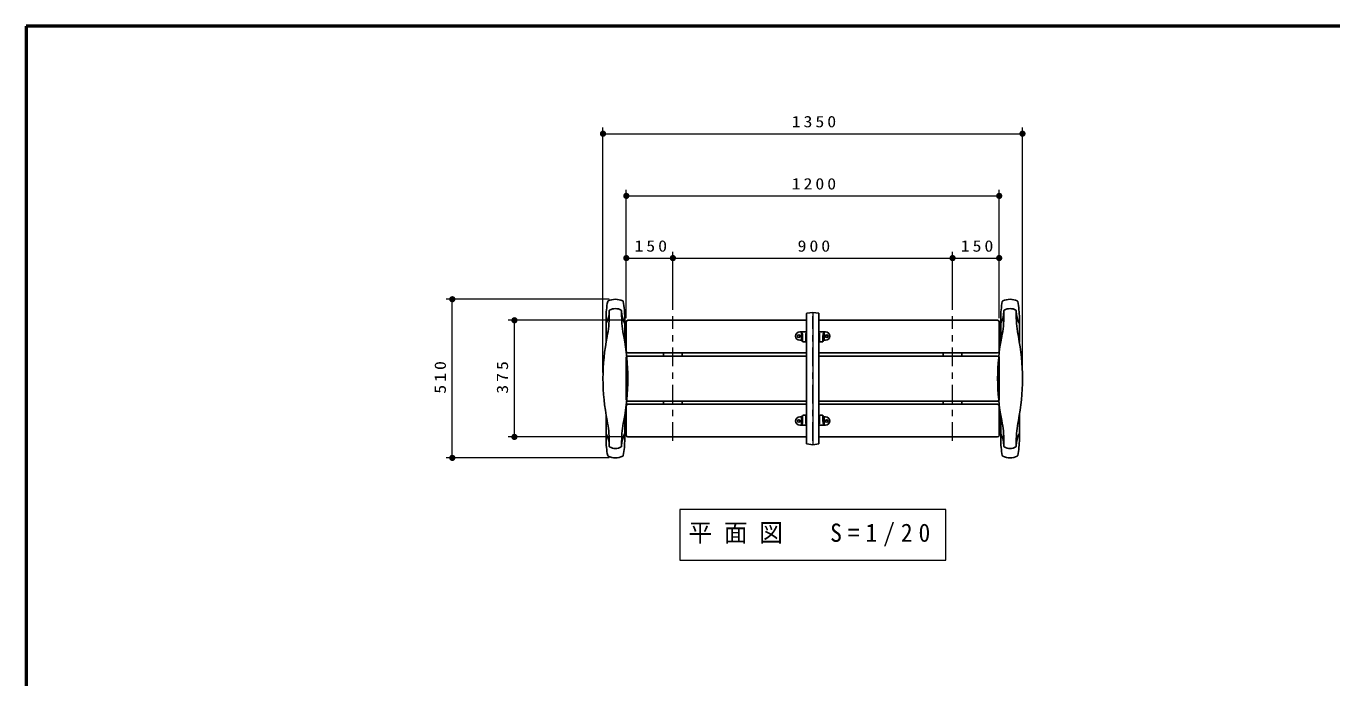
# Model space of a CAD drawing. Units: millimetres on the paper, scale 1:20. Extents: x -385 to 0, y 0 to 267.
# Drawn here: x -385 to -174.9, y 162.2 to 267 of the extents above; entities that cross this region are included whole.
import ezdxf

# ---------------------------------------------------------------- set-up
doc = ezdxf.new("R2010")
doc.units = ezdxf.units.MM
doc.linetypes.add('USER2', pattern=[6, 3, -1, 1, -1])
doc.layers.add('1_20', color=7, linetype='Continuous', lineweight=25)
doc.layers.add('LY_3', color=7, linetype='Continuous', lineweight=13)
doc.styles.add('ＭＳ ゴシック', font='')
doc.styles.get('ＭＳ ゴシック').set_extended_font_data('MS Gothic')

# ---------------------------------------------------------------- blocks, each defined once
blk = doc.blocks.new('filled_dot')
at = {"color": 0, "linetype": 'Continuous', "lineweight": -2, "const_width": 1.25}
blk.add_lwpolyline([(-0.625, 0, 1), (0.625, 0, 1)], format="xyb", close=True, dxfattribs=at)

msp = doc.modelspace()

# ---------------------------------------------------------------- linework, layer by layer
at = {"layer": '1_20', "lineweight": 13}
for p, q in [((-292.175, 211.329), (-292.175, 250.704)), ((-224.675, 211.329), (-224.675, 250.704)), ((-292.175, 249.704), (-224.675, 249.704)), ((-288.425, 220.033), (-288.425, 240.704)), ((-288.425, 239.704), (-228.425, 239.704)), ((-228.425, 220.033), (-228.425, 240.704)), ((-288.425, 229.704), (-280.925, 229.704)), ((-280.925, 221.357), (-280.925, 230.704)), ((-280.925, 229.704), (-235.925, 229.704)), ((-235.925, 221.357), (-235.925, 230.704)), ((-235.925, 229.704), (-228.425, 229.704)), ((-291.175, 223.083), (-317.425, 223.083)), ((-316.425, 197.574), (-316.425, 223.083)), ((-289.175, 219.704), (-307.425, 219.704)), ((-306.425, 200.954), (-306.425, 219.704)), ((-289.175, 200.954), (-307.425, 200.954)), ((-291.175, 197.574), (-317.425, 197.574)), ((-279.825, 189.257), (-279.825, 181.123)), ((-237.025, 189.257), (-279.825, 189.257)), ((-237.025, 181.123), (-237.025, 189.257)), ((-279.825, 181.123), (-237.025, 181.123))]:
    msp.add_line(p, q, dxfattribs=at)
at = {"layer": '1_20', "color": 4}
for p, q in [((-291.175, 221.185), (-291.175, 220.44)), ((-289.175, 221.185), (-289.175, 220.44)), ((-227.675, 221.185), (-227.675, 220.44)), ((-225.675, 221.185), (-225.675, 220.44)), ((-291.675, 220.068), (-291.675, 216.183)), ((-288.675, 220.068), (-288.675, 216.183)), ((-228.175, 220.068), (-228.175, 216.183)), ((-225.175, 220.068), (-225.175, 216.183)), ((-291.675, 200.59), (-291.675, 204.474)), ((-288.675, 200.59), (-288.675, 204.474)), ((-228.175, 200.59), (-228.175, 204.474)), ((-225.175, 200.59), (-225.175, 204.474)), ((-291.175, 199.472), (-291.175, 200.217)), ((-289.175, 199.472), (-289.175, 200.217)), ((-227.675, 199.472), (-227.675, 200.217)), ((-225.675, 199.472), (-225.675, 200.217))]:
    msp.add_line(p, q, dxfattribs=at)
at = {"layer": '1_20', "color": 110}
for p, q in [((-259.425, 199.872), (-259.425, 220.786)), ((-258.425, 220.979), (-259.382, 220.835)), ((-258.425, 220.979), (-257.467, 220.835)), ((-257.425, 220.786), (-257.425, 199.872)), ((-260.5, 217.829), (-259.425, 217.829)), ((-260.5, 216.479), (-260.185, 216.479)), ((-260.257, 217.717), (-260.257, 216.58)), ((-260.163, 216.465), (-260.066, 216.282)), ((-260.061, 216.804), (-260.061, 216.387)), ((-259.521, 216.329), (-259.521, 217.571)), ((-259.471, 217.621), (-259.425, 217.621)), ((-259.425, 217.186), (-259.471, 217.186)), ((-257.425, 217.829), (-256.35, 217.829)), ((-257.425, 217.621), (-257.379, 217.621)), ((-257.379, 217.186), (-257.425, 217.186)), ((-257.329, 216.329), (-257.329, 217.571)), ((-256.789, 216.804), (-256.789, 216.387)), ((-256.687, 216.465), (-256.783, 216.282)), ((-256.35, 216.479), (-256.664, 216.479)), ((-256.593, 217.717), (-256.593, 216.58)), ((-259.621, 216.229), (-259.978, 216.229)), ((-257.229, 216.229), (-256.872, 216.229)), ((-260.5, 204.179), (-260.185, 204.179)), ((-260.257, 202.94), (-260.257, 204.078)), ((-260.163, 204.192), (-260.066, 204.375)), ((-260.061, 203.854), (-260.061, 204.271)), ((-259.621, 204.429), (-259.978, 204.429)), ((-259.521, 204.329), (-259.521, 203.086)), ((-257.329, 204.329), (-257.329, 203.086)), ((-257.229, 204.429), (-256.872, 204.429)), ((-256.789, 203.854), (-256.789, 204.271)), ((-256.687, 204.192), (-256.783, 204.375)), ((-256.35, 204.179), (-256.664, 204.179)), ((-256.593, 202.94), (-256.593, 204.078)), ((-260.5, 202.829), (-259.425, 202.829)), ((-259.425, 203.472), (-259.471, 203.472)), ((-259.471, 203.036), (-259.425, 203.036)), ((-257.379, 203.472), (-257.425, 203.472)), ((-257.425, 203.036), (-257.379, 203.036)), ((-257.425, 202.829), (-256.35, 202.829)), ((-258.425, 199.679), (-259.382, 199.822)), ((-258.425, 199.679), (-257.467, 199.822))]:
    msp.add_line(p, q, dxfattribs=at)
at = {"layer": '1_20', "color": 110, "lineweight": 13}
msp.add_line((-258.425, 220.979), (-258.425, 199.679), dxfattribs=at)
at = {"layer": '1_20'}
for p, q in [((-288.425, 214.704), (-288.425, 219.454)), ((-288.175, 219.704), (-259.425, 219.704)), ((-257.425, 219.704), (-228.675, 219.704)), ((-228.425, 214.704), (-228.425, 219.454)), ((-288.175, 214.454), (-259.425, 214.454)), ((-282.425, 213.954), (-282.425, 214.454)), ((-279.425, 213.954), (-279.425, 214.454)), ((-257.425, 214.454), (-228.675, 214.454)), ((-237.425, 213.954), (-237.425, 214.454)), ((-234.425, 213.954), (-234.425, 214.454)), ((-288.425, 206.954), (-288.425, 213.704)), ((-288.175, 213.954), (-259.425, 213.954)), ((-257.425, 213.954), (-228.675, 213.954)), ((-228.425, 206.954), (-228.425, 213.704)), ((-288.425, 201.204), (-288.425, 205.954)), ((-288.175, 206.704), (-259.425, 206.704)), ((-288.175, 206.204), (-259.425, 206.204)), ((-282.425, 206.204), (-282.425, 206.704)), ((-279.425, 206.204), (-279.425, 206.704)), ((-257.425, 206.704), (-228.675, 206.704)), ((-257.425, 206.204), (-228.675, 206.204)), ((-237.425, 206.204), (-237.425, 206.704)), ((-234.425, 206.204), (-234.425, 206.704)), ((-228.425, 201.204), (-228.425, 205.954)), ((-288.175, 200.954), (-259.425, 200.954)), ((-257.425, 200.954), (-228.675, 200.954))]:
    msp.add_line(p, q, dxfattribs=at)
at = {"layer": '1_20', "linetype": 'USER2', "lineweight": 13}
for p, q in [((-280.925, 200.3), (-280.925, 220.357)), ((-258.425, 200.3), (-258.425, 220.357)), ((-235.925, 200.3), (-235.925, 220.357))]:
    msp.add_line(p, q, dxfattribs=at)
at = {"layer": '1_20', "color": 110}
for points in [[(-260.257, 217.717), (-260.219, 217.699), (-260.184, 217.676), (-260.154, 217.649), (-260.129, 217.616), (-260.112, 217.579), (-260.1, 217.537), (-260.092, 217.489), (-260.086, 217.433), (-260.081, 217.364), (-260.077, 217.288), (-260.073, 217.208), (-260.07, 217.126), (-260.068, 217.046), (-260.066, 216.97), (-260.064, 216.902), (-260.063, 216.843), (-260.062, 216.798), (-260.061, 216.769), (-260.061, 216.758), (-260.061, 216.768), (-260.061, 216.804)], [(-256.593, 217.717), (-256.63, 217.699), (-256.665, 217.676), (-256.695, 217.649), (-256.72, 217.616), (-256.738, 217.579), (-256.75, 217.537), (-256.758, 217.489), (-256.763, 217.433), (-256.768, 217.364), (-256.773, 217.288), (-256.776, 217.208), (-256.779, 217.126), (-256.782, 217.046), (-256.784, 216.97), (-256.786, 216.902), (-256.787, 216.843), (-256.788, 216.798), (-256.788, 216.769), (-256.789, 216.758), (-256.789, 216.768), (-256.789, 216.804)], [(-260.257, 202.94), (-260.219, 202.959), (-260.184, 202.982), (-260.154, 203.009), (-260.129, 203.041), (-260.112, 203.078), (-260.1, 203.12), (-260.092, 203.169), (-260.086, 203.225), (-260.081, 203.293), (-260.077, 203.369), (-260.073, 203.45), (-260.07, 203.531), (-260.068, 203.611), (-260.066, 203.687), (-260.064, 203.756), (-260.063, 203.814), (-260.062, 203.859), (-260.061, 203.889), (-260.061, 203.9), (-260.061, 203.889), (-260.061, 203.854)], [(-256.593, 202.94), (-256.63, 202.959), (-256.665, 202.982), (-256.695, 203.009), (-256.72, 203.041), (-256.738, 203.078), (-256.75, 203.12), (-256.758, 203.169), (-256.763, 203.225), (-256.768, 203.293), (-256.773, 203.369), (-256.776, 203.45), (-256.779, 203.531), (-256.782, 203.611), (-256.784, 203.687), (-256.786, 203.756), (-256.787, 203.814), (-256.788, 203.859), (-256.788, 203.889), (-256.789, 203.9), (-256.789, 203.889), (-256.789, 203.854)]]:
    msp.add_lwpolyline(points, dxfattribs=at)
at = {"layer": '1_20', "color": 110, "lineweight": 13}
for centre in [(-260.675, 217.154), (-256.175, 217.154), (-260.675, 203.504), (-256.175, 203.504)]:
    msp.add_circle(centre, 0.225, dxfattribs=at)
at = {"layer": '1_20', "color": 110}
for centre in [(-260.675, 217.154), (-256.175, 217.154), (-260.675, 203.504), (-256.175, 203.504)]:
    msp.add_circle(centre, 0.2, dxfattribs=at)
at = {"layer": '1_20', "color": 4}
for centre, radius, start, end in [((-291.275, 222.678), 0.15, 116.11733, 169.05833), ((-290.175, 220.434), 2.649, 63.88267, 116.11733), ((-289.075, 222.678), 0.15, 10.94167, 63.88267), ((-227.775, 222.678), 0.15, 116.11733, 169.05833), ((-226.675, 220.434), 2.649, 63.88267, 116.11733), ((-225.575, 222.678), 0.15, 10.94167, 63.88267), ((-277.773, 220.068), 13.902, 169.05833, 180), ((-294.98, 221.089), 3.805, 330.87712, 0), ((-291.025, 221.185), 0.15, 122.77908, 180), ((-290.175, 219.865), 1.72, 57.22092, 122.77908), ((-289.325, 221.185), 0.15, 0, 57.22092), ((-285.37, 221.089), 3.805, 180, 209.12288), ((-302.577, 220.068), 13.902, 0, 10.94167), ((-214.273, 220.068), 13.902, 169.05833, 180), ((-231.48, 221.089), 3.805, 330.87712, 0), ((-227.525, 221.185), 0.15, 122.77908, 180), ((-226.675, 219.865), 1.72, 57.22092, 122.77908), ((-225.825, 221.185), 0.15, 0, 57.22092), ((-221.87, 221.089), 3.805, 180, 209.12288), ((-239.077, 220.068), 13.902, 0, 10.94167), ((-308.273, 220.44), 17.098, 348.70424, 0), ((-272.076, 220.44), 17.098, 180, 191.29576), ((-244.773, 220.44), 17.098, 348.70424, 0), ((-208.576, 220.44), 17.098, 180, 191.29576), ((-257.649, 210.329), 34.526, 168.70424, 191.29576), ((-322.7, 210.329), 34.526, 348.70424, 11.29576), ((-194.149, 210.329), 34.526, 168.70424, 191.29576), ((-259.2, 210.329), 34.526, 348.70424, 11.29576), ((-308.273, 200.217), 17.098, 0, 11.29576), ((-272.076, 200.217), 17.098, 168.70424, 180), ((-244.773, 200.217), 17.098, 0, 11.29576), ((-208.576, 200.217), 17.098, 168.70424, 180), ((-277.773, 200.59), 13.902, 180, 190.94167), ((-294.98, 199.568), 3.805, 0, 29.12288), ((-285.37, 199.568), 3.805, 150.87712, 180), ((-302.577, 200.59), 13.902, 349.05833, 0), ((-214.273, 200.59), 13.902, 180, 190.94167), ((-231.48, 199.568), 3.805, 0, 29.12288), ((-221.87, 199.568), 3.805, 150.87712, 180), ((-239.077, 200.59), 13.902, 349.05833, 0), ((-291.275, 197.979), 0.15, 190.94167, 243.88267), ((-290.175, 200.223), 2.649, 243.88267, 296.11733), ((-291.025, 199.472), 0.15, 180, 237.22092), ((-290.175, 200.792), 1.72, 237.22092, 302.77908), ((-289.325, 199.472), 0.15, 302.77908, 0), ((-289.075, 197.979), 0.15, 296.11733, 349.05833), ((-227.775, 197.979), 0.15, 190.94167, 243.88267), ((-226.675, 200.223), 2.649, 243.88267, 296.11733), ((-227.525, 199.472), 0.15, 180, 237.22092), ((-226.675, 200.792), 1.72, 237.22092, 302.77908), ((-225.825, 199.472), 0.15, 302.77908, 0), ((-225.575, 197.979), 0.15, 296.11733, 349.05833)]:
    msp.add_arc(centre, radius, start, end, dxfattribs=at)
at = {"layer": '1_20', "color": 110}
for centre, radius, start, end in [((-259.375, 220.786), 0.05, 98.53077, 180), ((-257.475, 220.786), 0.05, 0, 81.46923), ((-260.5, 217.154), 0.675, 90, 270), ((-260.185, 216.454), 0.025, 27.86749, 90), ((-259.471, 217.571), 0.05, 90, 180), ((-259.471, 217.136), 0.05, 90, 180), ((-257.379, 217.571), 0.05, 359.99999, 90), ((-257.379, 217.136), 0.05, 0, 90), ((-256.664, 216.454), 0.025, 90, 152.13251), ((-256.35, 217.154), 0.675, 270, 90), ((-259.978, 216.329), 0.1, 207.86749, 270), ((-259.621, 216.329), 0.1, 270, 0), ((-257.229, 216.329), 0.1, 180, 270), ((-256.872, 216.329), 0.1, 270, 332.13251), ((-260.5, 203.504), 0.675, 90, 270), ((-260.185, 204.204), 0.025, 270, 332.13251), ((-259.978, 204.329), 0.1, 90, 152.13251), ((-259.621, 204.329), 0.1, 0, 90), ((-257.229, 204.329), 0.1, 90, 180), ((-256.872, 204.329), 0.1, 27.86749, 90), ((-256.664, 204.204), 0.025, 207.86749, 270), ((-256.35, 203.504), 0.675, 270, 90), ((-259.471, 203.522), 0.05, 180, 270), ((-259.471, 203.086), 0.05, 180, 270), ((-257.379, 203.522), 0.05, 270, 0), ((-257.379, 203.086), 0.05, 270, 0.00001), ((-259.375, 199.872), 0.05, 180, 261.46923), ((-257.475, 199.872), 0.05, 278.53077, 0)]:
    msp.add_arc(centre, radius, start, end, dxfattribs=at)
at = {"layer": '1_20'}
for centre, start, end in [((-288.175, 219.454), 90, 180), ((-228.675, 219.454), 0, 90), ((-288.175, 214.704), 180, 270), ((-228.675, 214.704), 270, 0), ((-288.175, 213.704), 90, 180), ((-228.675, 213.704), 0, 90), ((-288.175, 206.954), 180, 270), ((-288.175, 205.954), 90, 180), ((-228.675, 206.954), 270, 0), ((-228.675, 205.954), 0, 90), ((-288.175, 201.204), 180, 270), ((-228.675, 201.204), 270, 0)]:
    msp.add_arc(centre, 0.25, start, end, dxfattribs=at)
at = {"layer": 'LY_3', "lineweight": 50}
for p, q in [((-385, 267), (-385, 0)), ((0, 267), (-385, 267))]:
    msp.add_line(p, q, dxfattribs=at)

# ---------------------------------------------------------------- block references
at = {"layer": '1_20', "lineweight": 13, "xscale": 0.4, "yscale": 0.4}
for p in [(-292.175, 249.704), (-288.425, 239.704), (-288.425, 229.704), (-280.925, 229.704), (-235.925, 229.704)]:
    msp.add_blockref('filled_dot', p, dxfattribs=at)
for p, rotation in [((-224.675, 249.704), 180), ((-228.425, 239.704), 180), ((-280.925, 229.704), 180), ((-235.925, 229.704), 180), ((-228.425, 229.704), 180), ((-316.425, 223.083), 270), ((-306.425, 219.704), 270), ((-306.425, 200.954), 90), ((-316.425, 197.574), 90)]:
    msp.add_blockref('filled_dot', p, dxfattribs=dict(at, rotation=rotation))

# ---------------------------------------------------------------- texts
at = {"layer": '1_20', "style": 'ＭＳ ゴシック'}
for s, insert, char_height, attachment_point in [('\\T1.33;\\W1.15;1350', (-258.001, 250.704), 1.833, 8), ('\\T1.33;\\W1.15;1200', (-258.004, 240.704), 1.833, 8), ('\\T1.33;\\W1.15;150', (-284.254, 230.704), 1.833, 8), ('\\T1.33;\\W1.15;900', (-258.008, 230.704), 1.833, 8), ('\\T1.33;\\W1.15;150', (-231.754, 230.704), 1.833, 8), ('\\T1.5;\\W0.95;平面図\u3000S=1/20', (-278.425, 185.19), 2.933, 4)]:
    msp.add_mtext(s, dxfattribs=dict(at, insert=insert, char_height=char_height, attachment_point=attachment_point))
at = {"layer": '1_20', "char_height": 1.833, "attachment_point": 8, "rotation": 90, "style": 'ＭＳ ゴシック'}
for s, insert in [('\\T1.33;\\W1.15;510', (-317.425, 210.75)), ('\\T1.33;\\W1.15;375', (-307.425, 210.745))]:
    msp.add_mtext(s, dxfattribs=dict(at, insert=insert))

doc.saveas('drawing.dxf')
